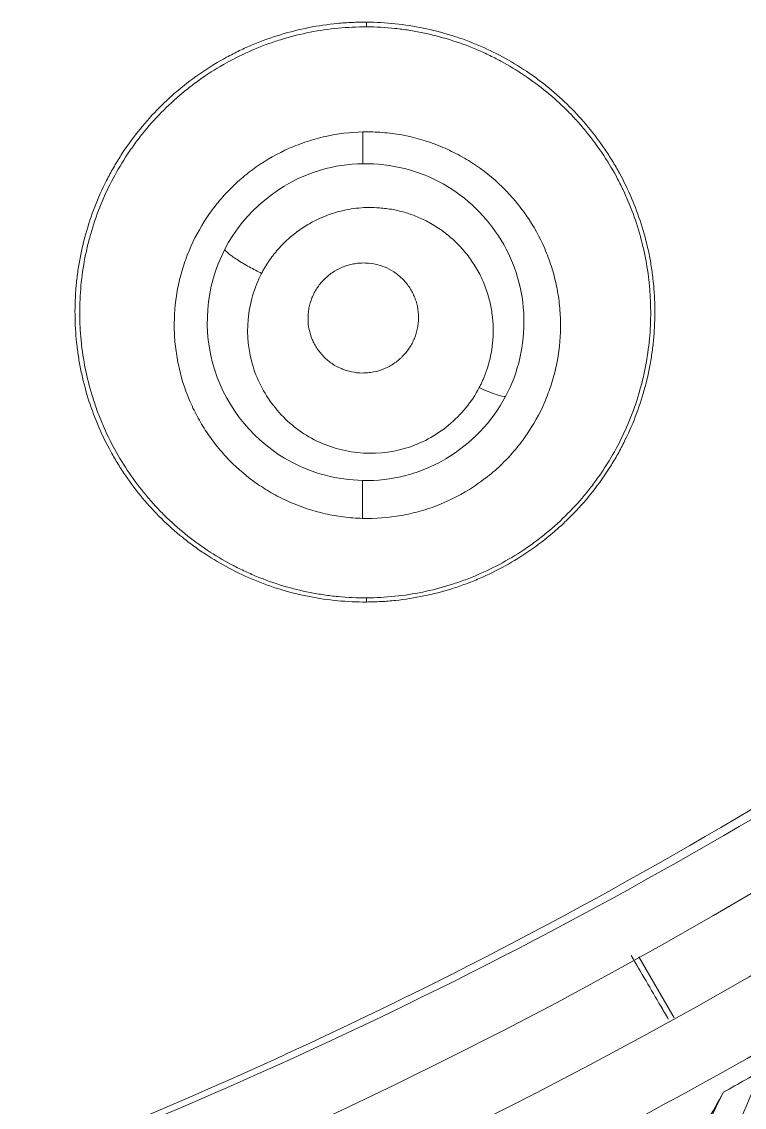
# Model space of a CAD drawing. Extents: x 541 to 1062, y 0 to 382.
# Drawn here: x 910.61 to 916.56, y 238.81 to 247.74 of the extents above; entities that cross this region are included whole.
import ezdxf

# ---------------------------------------------------------------- set-up
doc = ezdxf.new("R2010")
doc.units = 0
doc.header["$LTSCALE"] = 10
doc.header["$MEASUREMENT"] = 0
doc.layers.add('1', color=7, linetype='CONTINUOUS')

msp = doc.modelspace()

# ---------------------------------------------------------------- linework, layer by layer
at = {"layer": '1', "color": 7, "linetype": 'Continuous', "lineweight": 13}
for p, q in [((913.4503, 247.7377), (913.4503, 247.6988)), ((913.4196, 246.574), (913.4199, 246.8345)), ((913.4169, 243.9662), (913.4166, 243.6554)), ((913.4503, 242.9674), (913.4503, 243.0015))]:
    msp.add_line(p, q, dxfattribs=at)
at = {"layer": '1', "color": 7, "linetype": 'Continuous', "lineweight": 18}
msp.add_line((915.9811, 239.547), (915.6911, 240.0493), dxfattribs=at)
for radius, start, end in [(45.3527, 272.37375, 90), (41.78, 282.53337, 97.46663), (41.2, 272.64772, 90)]:
    msp.add_arc((895.7003, 276.0745), radius, start, end, dxfattribs=at)
at = {"layer": '1', "color": 7, "linetype": 'Continuous', "lineweight": 13}
msp.add_ellipse((914.3359, 244.8015), major_axis=(0.2658, -0.139), ratio=0.145294, start_param=4.944851, end_param=6.106534, dxfattribs=at)
at = {"layer": '1', "color": 7, "linetype": 'Continuous', "lineweight": 18}
msp.add_rational_spline([(928.1535, 243.6212), (962.1214, 277.5891), (943.7381, 321.9703), (895.7003, 321.9703)], [1, 0.588455621576, 0.588455621576, 1], degree=3, dxfattribs=at)
at = {"layer": '1', "color": 7, "linetype": 'Continuous', "lineweight": 13}
for points, knots in [([(938.0654, 276.0745), (938.0654, 273.3017), (937.7923, 270.529), (936.7104, 265.0899), (935.9017, 262.4238), (933.7795, 257.3003), (932.4661, 254.8431), (929.3851, 250.2322), (927.6176, 248.0784), (923.6963, 244.1571), (921.5426, 242.3896), (916.9316, 239.3086), (914.4744, 237.9953), (909.351, 235.8731), (906.6848, 235.0643), (901.8662, 234.1058), (899.7354, 233.8478), (897.5973, 233.7519)], [0, 0, 0, 0, 0.128669, 0.128669, 0.257338, 0.257338, 0.386007, 0.386007, 0.514676, 0.514676, 0.643345, 0.643345, 0.772014, 0.772014, 0.900684, 0.900684, 1, 1, 1, 1]), ([(913.4196, 246.5727), (913.3024, 246.5712), (913.1852, 246.5542), (912.737, 246.4217), (912.4446, 246.1802), (912.284, 245.8687)], [0, 0, 0, 0, 0.252259, 0.252259, 1, 1, 1, 1]), ([(914.594, 244.6579), (914.7006, 244.8589), (914.7764, 245.197), (914.7243, 245.5306), (914.6609, 245.7454), (914.6152, 245.8481), (914.4415, 246.1345), (914.2772, 246.2962), (913.8816, 246.5183), (913.6508, 246.5757), (913.4196, 246.5727)], [0, 0, 0, 0, 0.25, 0.375, 0.375, 0.5, 0.5, 0.75, 0.75, 1, 1, 1, 1]), ([(912.284, 245.8687), (912.1234, 245.5571), (912.0987, 245.1944), (912.3033, 244.5539), (912.5332, 244.2783), (913.0072, 244.0246), (913.2108, 243.972), (913.4169, 243.9673)], [0, 0, 0, 0, 0.383921, 0.383921, 0.767842, 0.767842, 1, 1, 1, 1]), ([(912.284, 245.8687), (912.2856, 245.8649), (912.2887, 245.8603), (912.2985, 245.8493), (912.3051, 245.8429), (912.322, 245.8284), (912.3323, 245.8204), (912.3563, 245.8029), (912.3699, 245.7935), (912.3997, 245.7741), (912.4159, 245.764), (912.4495, 245.7438), (912.4671, 245.7338), (912.5022, 245.7143), (912.5198, 245.7048), (912.5541, 245.6871), (912.5708, 245.6788), (912.5867, 245.6711)], [0, 0, 0, 0, 0.125, 0.125, 0.25, 0.25, 0.375, 0.375, 0.5, 0.5, 0.625, 0.625, 0.75, 0.75, 0.875, 0.875, 1, 1, 1, 1]), ([(913.4169, 243.9673), (913.5358, 243.9645), (913.6555, 243.9778), (913.801, 244.0154), (913.8299, 244.024), (913.8869, 244.0433), (913.9713, 244.0751), (914.2667, 244.2241), (914.4823, 244.4472), (914.594, 244.6579)], [0, 0, 0, 0, 0.25, 0.25, 0.3125, 0.3125, 0.375, 0.5, 1, 1, 1, 1])]:
    msp.add_open_spline(points, degree=3, knots=knots, dxfattribs=at)
at = {"layer": '1', "color": 7, "linetype": 'Continuous', "lineweight": 18}
for points, knots in [([(930.6651, 255.3116), (929.0452, 252.5937), (927.0937, 250.059), (922.7268, 245.5675), (920.3025, 243.5881), (914.9543, 240.1824), (912.1321, 238.8224), (907.6932, 237.283), (906.1762, 236.8531), (903.8549, 236.3385), (903.0772, 236.1883), (901.9053, 235.9924), (901.5138, 235.9324), (900.7278, 235.8289), (900.334, 235.7769), (899.9385, 235.75)], [0, 0, 0, 0, 0.25, 0.25, 0.5, 0.5, 0.75, 0.75, 0.875, 0.875, 0.9375, 0.9375, 0.96875, 0.96875, 1, 1, 1, 1]), ([(930.8031, 255.2289), (929.9862, 253.8738), (929.0906, 252.5667), (927.1543, 250.0666), (926.1136, 248.8735), (923.9017, 246.6171), (922.7304, 245.5539), (920.2733, 243.5714), (918.9874, 242.6523), (916.3189, 240.9702), (914.9361, 240.2073), (912.0927, 238.8479), (910.632, 238.2513), (907.6525, 237.2323), (906.1338, 236.8099), (903.0589, 236.1445), (901.5028, 235.9015), (899.9386, 235.7497)], [0, 0, 0, 0, 0.125, 0.125, 0.25, 0.25, 0.375, 0.375, 0.5, 0.5, 0.625, 0.625, 0.75, 0.75, 0.875, 0.875, 1, 1, 1, 1]), ([(913.4503, 242.9674), (913.3703, 242.9669), (913.2912, 242.9705), (913.1346, 242.9853), (912.9796, 243.0077), (912.8278, 243.0451), (912.7339, 243.0732), (912.7152, 243.0791), (912.6779, 243.0912), (912.6592, 243.0976), (912.6037, 243.1173), (912.5671, 243.1312), (912.459, 243.1756), (912.3188, 243.2414), (912.1863, 243.32), (912.0898, 243.3838), (912.0422, 243.4169), (911.9958, 243.4518), (911.9651, 243.4755), (911.9498, 243.4875), (911.8746, 243.5485), (911.7601, 243.651), (911.6048, 243.8194), (911.5124, 243.9413), (911.4581, 244.0205), (911.4474, 244.0365), (911.4264, 244.0688), (911.4161, 244.0851), (911.3857, 244.1344), (911.3664, 244.1675), (911.3109, 244.2682), (911.2437, 244.4053), (911.19, 244.548), (911.143, 244.6937), (911.1229, 244.768), (911.0981, 244.8817), (911.0907, 244.9197), (911.078, 244.9959), (911.0725, 245.034), (911.0589, 245.1487), (911.0482, 245.3021), (911.0524, 245.4566), (911.0613, 245.5728), (911.0652, 245.6117), (911.075, 245.6895), (911.0809, 245.7285), (911.1013, 245.8444), (911.1361, 245.9969), (911.1856, 246.1452), (911.2425, 246.2914), (911.2747, 246.3635), (911.3289, 246.4699), (911.348, 246.5052), (911.3877, 246.5744), (911.4084, 246.6084), (911.4728, 246.7087), (911.565, 246.8377), (911.67, 246.9572), (911.7537, 247.0433), (911.7823, 247.0714), (911.8266, 247.1126), (911.8416, 247.1262), (911.8719, 247.153), (911.9482, 247.2187), (912.0919, 247.3274), (912.2282, 247.4106), (912.3337, 247.4679), (912.3873, 247.4953), (912.4422, 247.5207), (912.479, 247.5372), (912.4976, 247.5453), (912.5907, 247.5842), (912.6661, 247.6113), (912.8187, 247.6577), (912.973, 247.6963), (913.1308, 247.7194), (913.2504, 247.7308), (913.2904, 247.7336), (913.3703, 247.7372), (913.4103, 247.7379), (913.4503, 247.7377)], [0, 0, 0, 0, 0.03125, 0.03125, 0.0625, 0.09375, 0.09375, 0.101562, 0.101562, 0.109375, 0.109375, 0.125, 0.125, 0.15625, 0.1875, 0.1875, 0.203125, 0.210937, 0.210937, 0.21875, 0.21875, 0.25, 0.28125, 0.3125, 0.3125, 0.320312, 0.320312, 0.328125, 0.328125, 0.34375, 0.34375, 0.375, 0.40625, 0.40625, 0.4375, 0.4375, 0.453125, 0.453125, 0.46875, 0.46875, 0.5, 0.53125, 0.53125, 0.546875, 0.546875, 0.5625, 0.5625, 0.59375, 0.625, 0.625, 0.65625, 0.65625, 0.671875, 0.671875, 0.6875, 0.6875, 0.71875, 0.75, 0.75, 0.765625, 0.765625, 0.773437, 0.773437, 0.78125, 0.8125, 0.84375, 0.84375, 0.859375, 0.867187, 0.867187, 0.875, 0.875, 0.90625, 0.90625, 0.9375, 0.96875, 0.96875, 0.984375, 0.984375, 1, 1, 1, 1]), ([(913.4503, 247.7377), (913.5296, 247.7373), (913.608, 247.7329), (913.7632, 247.7166), (913.9167, 247.6928), (914.0669, 247.6543), (914.1783, 247.6199), (914.2153, 247.6074), (914.2887, 247.5807), (914.3249, 247.5666), (914.4319, 247.5216), (914.5706, 247.4552), (914.7017, 247.3762), (914.7971, 247.3122), (914.8441, 247.279), (914.89, 247.2441), (914.9203, 247.2204), (914.9354, 247.2083), (915.0098, 247.1472), (915.0665, 247.0959), (915.2283, 246.9347), (915.3251, 246.8179), (915.4322, 246.66), (915.4529, 246.6279), (915.4929, 246.5623), (915.5121, 246.5292), (915.5669, 246.4288), (915.6333, 246.2921), (915.7127, 246.079), (915.7522, 245.9314), (915.7725, 245.8374), (915.7764, 245.8184), (915.7836, 245.7806), (915.7937, 245.7238), (915.8018, 245.6668), (915.8151, 245.5528), (915.8255, 245.4003), (915.8212, 245.247), (915.8124, 245.1317), (915.8065, 245.074), (915.7985, 245.0161), (915.7927, 244.9775), (915.7896, 244.9582), (915.7727, 244.8621), (915.7382, 244.7106), (915.6893, 244.5633), (915.6331, 244.4183), (915.6014, 244.3469), (915.557, 244.259), (915.5479, 244.2415), (915.5291, 244.2066), (915.5195, 244.1892), (915.4901, 244.1375), (915.4696, 244.1036), (915.406, 244.0038), (915.3149, 243.8754), (915.2114, 243.7564), (915.1291, 243.6708), (915.0867, 243.6289), (915.0425, 243.5883), (915.0127, 243.5616), (914.9975, 243.5484), (914.9213, 243.4836), (914.795, 243.3867), (914.593, 243.2616), (914.4499, 243.1915), (914.3578, 243.1521), (914.3392, 243.1444), (914.302, 243.1295), (914.246, 243.108), (914.1896, 243.0888), (914.0761, 243.0531), (913.9231, 243.0134), (913.767, 242.9889), (913.6488, 242.9764), (913.6091, 242.9732), (913.5297, 242.9688), (913.49, 242.9676), (913.4503, 242.9674)], [0, 0, 0, 0, 0.03125, 0.03125, 0.0625, 0.09375, 0.09375, 0.109375, 0.109375, 0.125, 0.125, 0.15625, 0.1875, 0.1875, 0.203125, 0.210938, 0.210938, 0.21875, 0.21875, 0.25, 0.25, 0.3125, 0.3125, 0.328125, 0.328125, 0.34375, 0.34375, 0.375, 0.40625, 0.4375, 0.4375, 0.445313, 0.445313, 0.453125, 0.46875, 0.46875, 0.5, 0.53125, 0.53125, 0.546875, 0.554688, 0.554688, 0.5625, 0.5625, 0.59375, 0.625, 0.625, 0.65625, 0.65625, 0.664062, 0.664062, 0.671875, 0.671875, 0.6875, 0.6875, 0.71875, 0.75, 0.75, 0.765625, 0.773437, 0.773437, 0.78125, 0.78125, 0.8125, 0.84375, 0.875, 0.875, 0.882812, 0.882812, 0.890625, 0.90625, 0.90625, 0.9375, 0.96875, 0.96875, 0.984375, 0.984375, 1, 1, 1, 1]), ([(913.4503, 247.6988), (913.3717, 247.6992), (913.2157, 247.6921), (912.9848, 247.6585), (912.833, 247.6207), (912.7199, 247.5864), (912.6822, 247.574), (912.6079, 247.5473), (912.5713, 247.5331), (912.4627, 247.4878), (912.3215, 247.4204), (912.1876, 247.3393), (912.0899, 247.2732), (912.0578, 247.2503), (911.9946, 247.2026), (911.9636, 247.1781), (911.873, 247.1024), (911.7581, 246.9962), (911.6547, 246.8795), (911.5815, 246.7881), (911.5578, 246.757), (911.5119, 246.6934), (911.4896, 246.6609), (911.4256, 246.5622), (911.3476, 246.4275), (911.2518, 246.2166), (911.202, 246.07), (911.1753, 245.9766), (911.1702, 245.9578), (911.1604, 245.9202), (911.1466, 245.8639), (911.1349, 245.8073), (911.1143, 245.6941), (911.0945, 245.5426), (911.0894, 245.3899), (911.0912, 245.2751), (911.0927, 245.2367), (911.0977, 245.16), (911.1011, 245.1219), (911.1141, 245.0082), (911.1386, 244.8585), (911.1773, 244.7124), (911.2116, 244.6042), (911.2301, 244.5504), (911.2506, 244.4971), (911.2648, 244.4617), (911.2721, 244.444), (911.3096, 244.3563), (911.3759, 244.22), (911.4939, 244.0273), (911.5848, 243.9066), (911.6576, 243.819), (911.6827, 243.7904), (911.7344, 243.734), (911.7608, 243.7066), (911.8419, 243.6264), (911.9547, 243.5253), (912.1375, 243.3906), (912.2687, 243.3124), (912.3537, 243.2672), (912.3709, 243.2583), (912.4053, 243.2411), (912.4572, 243.2159), (912.5099, 243.1927), (912.616, 243.1491), (912.7601, 243.0979), (912.9091, 243.0607), (913.0227, 243.0383), (913.0609, 243.0318), (913.138, 243.0205), (913.1769, 243.0158), (913.2936, 243.0047), (913.3717, 243.0011), (913.4503, 243.0015)], [0, 0, 0, 0, 0.03125, 0.0625, 0.09375, 0.09375, 0.109375, 0.109375, 0.125, 0.125, 0.15625, 0.1875, 0.1875, 0.203125, 0.203125, 0.21875, 0.21875, 0.25, 0.28125, 0.28125, 0.296875, 0.296875, 0.3125, 0.3125, 0.34375, 0.375, 0.40625, 0.40625, 0.414062, 0.414062, 0.421875, 0.4375, 0.4375, 0.46875, 0.5, 0.5, 0.515625, 0.515625, 0.53125, 0.53125, 0.5625, 0.59375, 0.59375, 0.609375, 0.617187, 0.617187, 0.625, 0.625, 0.65625, 0.6875, 0.71875, 0.71875, 0.734375, 0.734375, 0.75, 0.75, 0.78125, 0.8125, 0.84375, 0.84375, 0.851562, 0.851562, 0.859375, 0.875, 0.875, 0.90625, 0.9375, 0.9375, 0.953125, 0.953125, 0.96875, 0.96875, 1, 1, 1, 1]), ([(913.4503, 243.0015), (913.5283, 243.0019), (913.6834, 243.0104), (913.9126, 243.0458), (914.0632, 243.0846), (914.1754, 243.1196), (914.2127, 243.1322), (914.2864, 243.1593), (914.3227, 243.1737), (914.4304, 243.2195), (914.5702, 243.2875), (914.7028, 243.369), (914.7995, 243.4352), (914.8312, 243.4582), (914.8781, 243.494), (914.8937, 243.5061), (914.9243, 243.5307), (914.9999, 243.593), (915.1278, 243.7124), (915.23, 243.8288), (915.3023, 243.9199), (915.3374, 243.9664), (915.3709, 244.0144), (915.3928, 244.0467), (915.4036, 244.063), (915.4564, 244.145), (915.4949, 244.2121), (915.565, 244.3491), (915.6281, 244.4891), (915.6773, 244.6347), (915.7037, 244.7275), (915.7087, 244.7462), (915.7183, 244.7835), (915.732, 244.8396), (915.7436, 244.8958), (915.7639, 245.0085), (915.7835, 245.1591), (915.7885, 245.3107), (915.7867, 245.4247), (915.7852, 245.4628), (915.7803, 245.539), (915.7769, 245.577), (915.7641, 245.69), (915.7399, 245.8389), (915.6826, 246.0568), (915.6304, 246.1984), (915.5859, 246.3032), (915.5702, 246.3377), (915.5374, 246.4056), (915.5203, 246.4391), (915.4665, 246.538), (915.3887, 246.666), (915.2989, 246.7862), (915.227, 246.8735), (915.2023, 246.902), (915.164, 246.9441), (915.151, 246.9581), (915.1248, 246.9855), (915.0585, 247.0533), (914.9329, 247.1671), (914.7519, 247.302), (914.6222, 247.3804), (914.5214, 247.4349), (914.4871, 247.4523), (914.4181, 247.4854), (914.3832, 247.501), (914.2778, 247.5452), (914.1349, 247.5972), (913.9872, 247.6352), (913.8746, 247.6584), (913.8368, 247.6652), (913.7605, 247.677), (913.722, 247.6821), (913.606, 247.6942), (913.5283, 247.6984), (913.4503, 247.6988)], [0, 0, 0, 0, 0.03125, 0.0625, 0.09375, 0.09375, 0.109375, 0.109375, 0.125, 0.125, 0.15625, 0.1875, 0.1875, 0.203125, 0.203125, 0.210937, 0.210937, 0.21875, 0.25, 0.28125, 0.28125, 0.296875, 0.304687, 0.304687, 0.3125, 0.3125, 0.34375, 0.34375, 0.375, 0.40625, 0.40625, 0.414062, 0.414062, 0.421875, 0.4375, 0.4375, 0.46875, 0.5, 0.5, 0.515625, 0.515625, 0.53125, 0.53125, 0.5625, 0.59375, 0.625, 0.625, 0.640625, 0.640625, 0.65625, 0.65625, 0.6875, 0.71875, 0.71875, 0.734375, 0.734375, 0.742187, 0.742187, 0.75, 0.78125, 0.8125, 0.84375, 0.84375, 0.859375, 0.859375, 0.875, 0.875, 0.90625, 0.9375, 0.9375, 0.953125, 0.953125, 0.96875, 0.96875, 1, 1, 1, 1]), ([(913.4199, 246.8345), (913.3154, 246.8322), (913.2127, 246.8197), (913.061, 246.786), (913.0108, 246.7723), (912.9362, 246.7479), (912.9114, 246.739), (912.8624, 246.7202), (912.8382, 246.7103), (912.7188, 246.6576), (912.6284, 246.6065), (912.5216, 246.5315), (912.5006, 246.516), (912.4592, 246.4837), (912.4388, 246.467), (912.3793, 246.4157), (912.304, 246.3439), (912.2364, 246.2655), (912.1886, 246.2043), (912.1731, 246.1835), (912.1432, 246.141), (912.1287, 246.1193), (912.0588, 246.009), (912.0126, 245.917), (911.957, 245.7737), (911.9408, 245.725), (911.92, 245.6506), (911.9136, 245.6255), (911.9021, 245.5754), (911.897, 245.5503), (911.8747, 245.4245), (911.8666, 245.3235), (911.8686, 245.1967), (911.8696, 245.1713), (911.8728, 245.1205), (911.875, 245.095), (911.8835, 245.0192), (911.8915, 244.9693), (911.9225, 244.8217), (911.9522, 244.7258), (912.001, 244.6092), (912.0114, 244.586), (912.0331, 244.5403), (912.0672, 244.4728), (912.1314, 244.3652), (912.1907, 244.2845), (912.2381, 244.2259), (912.2543, 244.2067), (912.2879, 244.169), (912.3052, 244.1504), (912.3941, 244.0597), (912.4712, 243.9949), (912.5953, 243.9089), (912.6381, 243.8822), (912.7046, 243.845), (912.7271, 243.8331), (912.773, 243.8102), (912.7962, 243.7993), (912.9132, 243.7479), (913.0098, 243.7162), (913.1592, 243.6825), (913.2097, 243.6736), (913.2867, 243.664), (913.3126, 243.6614), (913.3645, 243.6574), (913.3905, 243.6561), (913.4166, 243.6554)], [0, 0, 0, 0, 0.0625, 0.0625, 0.09375, 0.09375, 0.109375, 0.109375, 0.125, 0.125, 0.1875, 0.1875, 0.203125, 0.203125, 0.21875, 0.21875, 0.25, 0.28125, 0.28125, 0.296875, 0.296875, 0.3125, 0.3125, 0.375, 0.375, 0.40625, 0.40625, 0.421875, 0.421875, 0.4375, 0.4375, 0.5, 0.5, 0.515625, 0.515625, 0.53125, 0.53125, 0.5625, 0.5625, 0.625, 0.625, 0.640625, 0.640625, 0.65625, 0.6875, 0.71875, 0.71875, 0.734375, 0.734375, 0.75, 0.75, 0.8125, 0.8125, 0.84375, 0.84375, 0.859375, 0.859375, 0.875, 0.875, 0.9375, 0.9375, 0.96875, 0.96875, 0.984375, 0.984375, 1, 1, 1, 1]), ([(913.4166, 243.6554), (913.524, 243.6525), (913.6303, 243.6605), (913.7879, 243.6884), (913.8402, 243.7004), (913.9181, 243.7225), (913.9441, 243.7306), (913.9952, 243.748), (914.0205, 243.7573), (914.1453, 243.8069), (914.2403, 243.8563), (914.3529, 243.9304), (914.3752, 243.9458), (914.4189, 243.9779), (914.4403, 243.9945), (914.5029, 244.0455), (914.5825, 244.1173), (914.6541, 244.1966), (914.7049, 244.2588), (914.7214, 244.28), (914.7533, 244.3234), (914.7687, 244.3456), (914.8426, 244.4575), (914.8917, 244.5515), (914.9411, 244.6743), (914.9503, 244.6992), (914.9677, 244.7494), (914.9758, 244.7748), (914.998, 244.8515), (915.0101, 244.9029), (915.0387, 245.0578), (915.0474, 245.162), (915.0454, 245.2935), (915.0444, 245.3199), (915.041, 245.3723), (915.0387, 245.3983), (915.0298, 245.4759), (915.0129, 245.5783), (914.9862, 245.6785), (914.9625, 245.7527), (914.9539, 245.7773), (914.9356, 245.8263), (914.9258, 245.8506), (914.8742, 245.97), (914.8241, 246.0604), (914.7362, 246.1881), (914.7048, 246.2294), (914.6543, 246.2893), (914.6369, 246.3089), (914.6014, 246.3471), (914.5832, 246.3657), (914.4902, 246.4562), (914.4093, 246.521), (914.2999, 246.5921), (914.2776, 246.6058), (914.2321, 246.6323), (914.2089, 246.645), (914.1387, 246.6813), (914.091, 246.7031), (913.9451, 246.7611), (913.8442, 246.7902), (913.7133, 246.814), (913.6869, 246.8181), (913.6338, 246.825), (913.6072, 246.8278), (913.5273, 246.8342), (913.4737, 246.8357), (913.4199, 246.8345)], [0, 0, 0, 0, 0.0625, 0.0625, 0.09375, 0.09375, 0.109375, 0.109375, 0.125, 0.125, 0.1875, 0.1875, 0.203125, 0.203125, 0.21875, 0.21875, 0.25, 0.28125, 0.28125, 0.296875, 0.296875, 0.3125, 0.3125, 0.375, 0.375, 0.390625, 0.390625, 0.40625, 0.40625, 0.4375, 0.4375, 0.5, 0.5, 0.515625, 0.515625, 0.53125, 0.53125, 0.5625, 0.59375, 0.59375, 0.609375, 0.609375, 0.625, 0.625, 0.6875, 0.6875, 0.71875, 0.71875, 0.734375, 0.734375, 0.75, 0.75, 0.8125, 0.8125, 0.828125, 0.828125, 0.84375, 0.84375, 0.875, 0.875, 0.9375, 0.9375, 0.953125, 0.953125, 0.96875, 0.96875, 1, 1, 1, 1]), ([(914.3775, 244.7319), (914.3799, 244.7367), (914.3848, 244.7462), (914.3919, 244.7605), (914.3987, 244.775), (914.4053, 244.7895), (914.4117, 244.8042), (914.4178, 244.8189), (914.4237, 244.8337), (914.4293, 244.8486), (914.4347, 244.8636), (914.4399, 244.8787), (914.4448, 244.8939), (914.4495, 244.9091), (914.4539, 244.9245), (914.4581, 244.9399), (914.4621, 244.9554), (914.4658, 244.971), (914.4693, 244.9867), (914.4725, 245.0025), (914.4755, 245.0184), (914.4783, 245.0344), (914.4828, 245.0632), (914.4879, 245.1052), (914.4916, 245.1602), (914.4923, 245.2155), (914.4892, 245.2912), (914.4774, 245.3866), (914.4487, 245.5041), (914.4046, 245.6213), (914.3429, 245.7361), (914.2677, 245.8408), (914.1813, 245.9344), (914.0852, 246.0155), (913.9838, 246.0814), (913.8801, 246.1331), (913.776, 246.1711), (913.6678, 246.1974), (913.5657, 246.2106), (913.4715, 246.2139), (913.3867, 246.2097), (913.3026, 246.1982), (913.224, 246.1807), (913.1512, 246.1585), (913.0842, 246.1324), (913.0227, 246.1033), (912.9668, 246.0724), (912.9165, 246.0405), (912.8681, 246.0058), (912.829, 245.974), (912.7982, 245.9468), (912.7751, 245.9249), (912.7528, 245.9024), (912.7312, 245.8793), (912.7104, 245.8556), (912.6904, 245.8311), (912.6711, 245.8061), (912.6527, 245.7804), (912.635, 245.754), (912.618, 245.727), (912.6018, 245.6994), (912.5917, 245.6805), (912.5867, 245.6711)], [0, 0, 0, 0, 0.005018, 0.01003, 0.015036, 0.020039, 0.02504, 0.030039, 0.035039, 0.040041, 0.045045, 0.050053, 0.055067, 0.060087, 0.065116, 0.070154, 0.075202, 0.080263, 0.085336, 0.090424, 0.095527, 0.100648, 0.105786, 0.123271, 0.140752, 0.15828, 0.175905, 0.213076, 0.250114, 0.291671, 0.33311, 0.375091, 0.415328, 0.455189, 0.495255, 0.530478, 0.565283, 0.600099, 0.635354, 0.66197, 0.688328, 0.714626, 0.741063, 0.763185, 0.785378, 0.807767, 0.826234, 0.844633, 0.86303, 0.881492, 0.891379, 0.901228, 0.911052, 0.920859, 0.930661, 0.940468, 0.95029, 0.960139, 0.970024, 0.979956, 0.989945, 1, 1, 1, 1]), ([(913.4153, 244.8513), (913.3853, 244.8516), (913.356, 244.8548), (913.3128, 244.8638), (913.2986, 244.8675), (913.2704, 244.8762), (913.2565, 244.8813), (913.2159, 244.8985), (913.1903, 244.9123), (913.1541, 244.9367), (913.1424, 244.9455), (913.1199, 244.9642), (913.1091, 244.974), (913.0785, 245.0047), (913.0602, 245.027), (913.036, 245.0632), (913.0285, 245.0758), (913.0148, 245.1013), (913.0086, 245.1144), (912.992, 245.1542), (912.9834, 245.1818), (912.9717, 245.2392), (912.9687, 245.2681), (912.9684, 245.3117), (912.969, 245.3262), (912.9716, 245.3554), (912.9736, 245.3701), (912.9819, 245.4136), (912.9901, 245.4417), (913.0065, 245.4827), (913.0127, 245.4962), (913.0265, 245.5227), (913.034, 245.5356), (913.0583, 245.573), (913.0769, 245.5962), (913.1082, 245.6284), (913.1193, 245.6387), (913.1423, 245.6581), (913.1542, 245.6672), (913.1911, 245.6925), (913.2172, 245.707), (913.2728, 245.731), (913.3013, 245.7401), (913.345, 245.7494), (913.3597, 245.7518), (913.3894, 245.7552), (913.4045, 245.7562), (913.4195, 245.7564)], [0, 0, 0, 0, 0.0625, 0.0625, 0.09375, 0.09375, 0.125, 0.125, 0.1875, 0.1875, 0.21875, 0.21875, 0.25, 0.25, 0.3125, 0.3125, 0.34375, 0.34375, 0.375, 0.375, 0.4375, 0.4375, 0.5, 0.5, 0.53125, 0.53125, 0.5625, 0.5625, 0.625, 0.625, 0.65625, 0.65625, 0.6875, 0.6875, 0.75, 0.75, 0.78125, 0.78125, 0.8125, 0.8125, 0.875, 0.875, 0.9375, 0.9375, 0.96875, 0.96875, 1, 1, 1, 1]), ([(913.4195, 245.7564), (913.45, 245.7569), (913.4799, 245.7543), (913.5239, 245.7462), (913.5385, 245.7427), (913.5673, 245.7344), (913.5816, 245.7295), (913.6231, 245.7128), (913.6493, 245.6992), (913.6864, 245.6749), (913.6985, 245.6662), (913.7217, 245.6476), (913.7327, 245.6378), (913.7641, 245.6069), (913.783, 245.5845), (913.8079, 245.5479), (913.8157, 245.5352), (913.8298, 245.5094), (913.8425, 245.483), (913.8526, 245.4556), (913.8614, 245.4275), (913.8652, 245.4131), (913.8742, 245.3695), (913.8773, 245.3403), (913.8776, 245.296), (913.877, 245.2812), (913.8743, 245.2515), (913.8722, 245.2366), (913.8638, 245.1926), (913.8553, 245.1641), (913.8383, 245.1224), (913.8319, 245.1087), (913.8177, 245.0818), (913.81, 245.0689), (913.785, 245.0312), (913.7659, 245.0078), (913.739, 244.9808), (913.7334, 244.9755), (913.7221, 244.9652), (913.7047, 244.9503), (913.6743, 244.9277), (913.6482, 244.9122), (913.6213, 244.8978), (913.6073, 244.8913), (913.5649, 244.8739), (913.5359, 244.8653), (913.4913, 244.8567), (913.4762, 244.8546), (913.4458, 244.8518), (913.4305, 244.8512), (913.4153, 244.8513)], [0, 0, 0, 0, 0.0625, 0.0625, 0.09375, 0.09375, 0.125, 0.125, 0.1875, 0.1875, 0.21875, 0.21875, 0.25, 0.25, 0.3125, 0.3125, 0.34375, 0.34375, 0.375, 0.40625, 0.40625, 0.4375, 0.4375, 0.5, 0.5, 0.53125, 0.53125, 0.5625, 0.5625, 0.625, 0.625, 0.65625, 0.65625, 0.6875, 0.6875, 0.75, 0.75, 0.765625, 0.765625, 0.78125, 0.8125, 0.84375, 0.84375, 0.875, 0.875, 0.9375, 0.9375, 0.96875, 0.96875, 1, 1, 1, 1]), ([(912.5867, 245.6711), (912.5248, 245.5527), (912.4877, 245.4243), (912.4643, 245.1594), (912.478, 245.0294), (912.5545, 244.7806), (912.6156, 244.6669), (912.784, 244.4602), (912.8824, 244.3777), (913.1135, 244.2512), (913.2366, 244.2124), (913.5097, 244.1824), (913.6417, 244.1939), (913.9001, 244.2707), (914.0188, 244.3346), (914.231, 244.5097), (914.3152, 244.613), (914.3775, 244.7319)], [0, 0, 0, 0, 0.125, 0.125, 0.25, 0.25, 0.375, 0.375, 0.5, 0.5, 0.625, 0.625, 0.75, 0.75, 0.875, 0.875, 1, 1, 1, 1]), ([(928.1535, 243.6212), (927.6177, 243.0855), (926.5223, 242.0432), (924.8087, 240.5667), (923.0251, 239.1763), (921.7892, 238.3072), (921.0806, 237.8348), (921.0017, 237.7825), (920.8435, 237.6785), (920.7641, 237.6267), (920.5259, 237.4721), (920.048, 237.1661), (919.5658, 236.87), (918.596, 236.2905), (917.2879, 235.5521), (915.2819, 234.5456), (913.9155, 233.9415), (912.5345, 233.371), (911.139, 232.834), (909.7142, 232.3643), (908.2746, 231.9286), (907.5475, 231.7278), (906.7209, 231.5215), (906.6289, 231.4988), (906.4449, 231.4541), (906.1689, 231.3879), (905.5243, 231.2397), (904.9711, 231.1232), (903.8636, 230.9042), (902.3842, 230.6496), (900.1572, 230.3775), (898.5522, 230.2603), (897.6904, 230.2218), (897.575, 230.2171)], [0, 0, 0, 0, 0.065987, 0.131974, 0.197961, 0.263948, 0.263948, 0.272196, 0.272196, 0.280445, 0.280445, 0.296941, 0.329935, 0.329935, 0.395922, 0.461909, 0.527896, 0.527896, 0.593883, 0.65987, 0.65987, 0.725857, 0.725857, 0.734105, 0.734105, 0.742354, 0.75885, 0.791844, 0.791844, 0.857831, 0.923818, 0.989805, 1, 1, 1, 1]), ([(916.1019, 226.7802), (916.6113, 227.4017), (917.5187, 228.4339), (918.7506, 229.6712), (919.7227, 230.5836), (920.8013, 231.5741), (922.1514, 232.7725), (923.5387, 233.9757), (924.6685, 234.9418), (925.5208, 235.6684), (926.35, 236.3849), (927.2294, 237.1551), (928.2638, 238.0785), (929.5551, 239.2704), (930.5105, 240.1989), (931.0434, 240.7314)], [0, 0, 0, 0, 0.118977, 0.203301, 0.257943, 0.314094, 0.418896, 0.525625, 0.584522, 0.636104, 0.688713, 0.744147, 0.806321, 0.890589, 1, 1, 1, 1]), ([(915.627, 240.0593), (915.7088, 239.9193), (915.7902, 239.78), (915.8916, 239.6065), (915.912, 239.5717), (915.9324, 239.5368)], [0, 0, 0, 0, 0.798773, 0.798773, 1, 1, 1, 1]), ([(915.8693, 237.9833), (915.888, 238.0194), (915.9072, 238.0563), (915.9466, 238.1312), (915.9668, 238.1693), (916.0284, 238.2848), (916.0711, 238.3638), (916.1369, 238.4845), (916.1592, 238.5252), (916.204, 238.6067), (916.2266, 238.6476), (916.2948, 238.7705), (916.3408, 238.8529), (916.3874, 238.9357)], [0, 0, 0, 0, 0.125, 0.125, 0.25, 0.25, 0.5, 0.5, 0.625, 0.625, 0.75, 0.75, 1, 1, 1, 1])]:
    msp.add_open_spline(points, degree=3, knots=knots, dxfattribs=at)
for points in [[(916.75, 239.14), (916.6295, 239.0713), (916.5086, 239.0032), (916.3874, 238.9357)], [(916.3874, 238.9357), (916.2235, 238.6097), (916.0576, 238.2789), (915.8895, 237.9433)], [(916.1696, 237.9061), (916.3333, 238.2666), (916.4847, 238.6114), (916.6253, 238.9403)]]:
    msp.add_open_spline(points, degree=3, dxfattribs=at)

doc.saveas('drawing.dxf')
